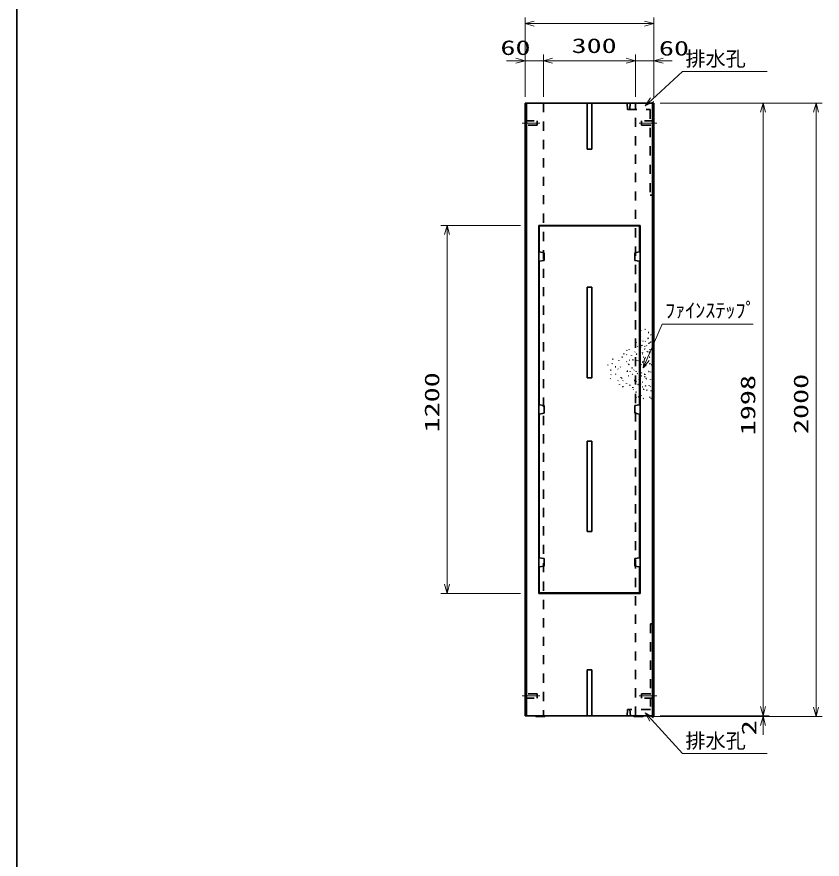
# Model space of a CAD drawing. Units: millimetres on the paper. Extents: x 15 to 1218, y 8 to 859.
# Drawn here: x 15 to 146.3, y 567 to 704.3 of the extents above; entities that cross this region are included whole.
import ezdxf
from ezdxf.enums import TextEntityAlignment as Align

# ---------------------------------------------------------------- set-up
doc = ezdxf.new("R2010")
doc.units = ezdxf.units.MM
doc.linetypes.add('USER2', pattern=[18.5, 12, -1.5, 3.5, -1.5])
doc.linetypes.add('USER3', pattern=[3, 1.5, -1.5])
for name, color, linetype, lineweight in [('D-BMK（構造物基準線）', 2, 'USER2', 18), ('D-STR-DIM（寸法）', 7, 'Continuous', 13), ('D-STR-HTXT（WS-旗）', 7, 'Continuous', 13), ('D-STR-HTXT（旗上げ）', 7, 'Continuous', 13), ('D-STR（構造物）', 1, 'Continuous', 35)]:
    doc.layers.add(name, color=color, linetype=linetype, lineweight=lineweight)
doc.styles.add('ＭＳ ゴシック', font='')
doc.styles.get('ＭＳ ゴシック').set_extended_font_data('MS Gothic')

# ---------------------------------------------------------------- blocks, each defined once
blk = doc.blocks.new('_Open30')
at = {"color": 7, "linetype": 'Continuous', "lineweight": 13}
for p, q in [((-1, 0.2679), (0, 0)), ((0, 0), (-1, -0.2679)), ((0, 0), (-1, 0))]:
    blk.add_line(p, q, dxfattribs=at)

msp = doc.modelspace()

# ---------------------------------------------------------------- linework, layer by layer
at = {"layer": 'D-BMK（構造物基準線）'}
for p, q in [((97.385, 687.016), (100.234, 687.016)), ((116.46, 687.016), (119.309, 687.016)), ((97.385, 593.616), (100.234, 593.616)), ((119.309, 593.616), (116.46, 593.616))]:
    msp.add_line(p, q, dxfattribs=at)
at = {"layer": 'D-STR-DIM（寸法）'}
for p, q in [((97.847, 698.163), (97.847, 704.213)), ((99.347, 703.213), (117.347, 703.213)), ((118.847, 698.193), (118.847, 704.213)), ((97.847, 691.266), (97.847, 698.163)), ((100.847, 691.266), (100.847, 698.163)), ((100.847, 691.318), (100.847, 698.163)), ((115.847, 691.266), (115.847, 698.163)), ((115.847, 691.266), (115.847, 698.163)), ((118.847, 691.236), (118.847, 698.163)), ((96.347, 697.163), (94.847, 697.163)), ((97.847, 697.163), (100.847, 697.163)), ((102.347, 697.163), (114.347, 697.163)), ((102.347, 697.163), (103.847, 697.163)), ((114.347, 697.163), (112.847, 697.163)), ((115.847, 697.163), (118.847, 697.163)), ((120.347, 697.163), (121.847, 697.163)), ((119.847, 690.266), (137.636, 690.266)), ((136.199, 690.266), (146.276, 690.266)), ((136.636, 591.866), (136.636, 688.766)), ((145.276, 591.766), (145.276, 688.766)), ((97.097, 670.316), (84.134, 670.316)), ((85.134, 611.816), (85.134, 668.816)), ((97.097, 610.316), (84.134, 610.316)), ((136.636, 591.866), (136.636, 593.366)), ((118.597, 590.266), (137.636, 590.266)), ((119.847, 590.366), (137.636, 590.366)), ((119.847, 590.366), (137.636, 590.366)), ((135.199, 590.266), (146.276, 590.266)), ((136.636, 590.366), (136.636, 590.266)), ((136.636, 588.766), (136.636, 587.266))]:
    msp.add_line(p, q, dxfattribs=at)
at = {"layer": 'D-STR-HTXT（WS-旗）'}
for points in [[(137.302, 695.413), (123.513, 695.413), (118.555, 690.824)], [(137.302, 584.218), (123.513, 584.218), (118.465, 589.75)]]:
    msp.add_lwpolyline(points, dxfattribs=at)
at = {"layer": 'D-STR-HTXT（旗上げ）'}
msp.add_lwpolyline([(135.02, 654.225), (120.19, 654.225), (117.691, 648.475)], dxfattribs=at)
at = {"layer": 'D-STR（構造物）', "color": 2}
msp.add_line((15.017, 858.622), (15.017, 14.909), dxfattribs=at)
at = {"layer": 'D-STR（構造物）'}
for p, q in [((118.847, 690.266), (97.847, 690.266)), ((97.847, 690.266), (97.847, 590.366)), ((98.097, 590.366), (98.097, 690.266)), ((107.972, 690.266), (107.972, 682.766)), ((108.722, 682.766), (108.722, 690.266)), ((118.597, 690.266), (118.597, 590.366)), ((118.847, 590.366), (118.847, 690.266)), ((107.972, 682.766), (108.722, 682.766)), ((116.597, 670.316), (100.097, 670.316)), ((100.097, 670.316), (100.097, 610.316)), ((100.172, 665.991), (100.172, 670.241)), ((100.172, 670.241), (116.522, 670.241)), ((116.522, 670.241), (116.522, 665.991)), ((116.597, 670.316), (116.597, 610.316)), ((100.972, 665.866), (100.172, 665.991)), ((100.972, 664.616), (100.972, 665.866)), ((116.522, 665.991), (115.722, 665.866)), ((115.722, 665.866), (115.722, 664.616)), ((100.172, 664.491), (100.972, 664.616)), ((100.172, 641.066), (100.172, 664.491)), ((115.722, 664.616), (116.522, 664.491)), ((116.522, 664.491), (116.522, 641.066)), ((107.972, 660.241), (107.972, 645.491)), ((108.722, 660.241), (107.972, 660.241)), ((108.722, 660.241), (108.722, 645.491)), ((116.616, 652.315), (116.669, 652.261)), ((116.669, 652.261), (116.722, 652.315)), ((116.73, 653.169), (116.802, 653.15)), ((117.355, 653.344), (117.413, 653.393)), ((117.413, 653.393), (117.461, 653.335)), ((117.931, 652.838), (118.006, 652.838)), ((118.278, 652.453), (118.331, 652.507)), ((118.331, 652.507), (118.384, 652.453)), ((115.961, 651.178), (115.955, 651.253)), ((116.709, 651.592), (116.644, 651.554)), ((117.096, 651.442), (117.022, 651.455)), ((117.435, 651.371), (117.46, 651.441)), ((117.914, 651.906), (117.842, 651.886)), ((117.895, 651.978), (117.914, 651.906)), ((118.031, 651.069), (118.044, 651.142)), ((118.044, 651.142), (118.118, 651.129)), ((118.226, 651.269), (118.288, 651.312)), ((118.288, 651.312), (118.331, 651.25)), ((114.416, 649.924), (114.363, 649.977)), ((114.416, 649.924), (114.469, 649.977)), ((114.832, 650.101), (114.795, 650.166)), ((115.797, 649.721), (115.74, 649.673)), ((116.25, 650.58), (116.179, 650.606)), ((116.662, 650.464), (116.694, 650.396)), ((116.879, 650.769), (116.818, 650.726)), ((116.879, 650.769), (116.922, 650.708)), ((117.009, 649.526), (116.996, 649.6)), ((117.313, 650.592), (117.374, 650.635)), ((117.421, 650.165), (117.347, 650.172)), ((117.374, 650.635), (117.417, 650.574)), ((117.643, 650.695), (117.711, 650.727)), ((117.765, 649.749), (117.717, 649.806)), ((117.876, 649.691), (117.815, 649.648)), ((117.919, 649.63), (117.876, 649.691)), ((118.168, 649.639), (118.094, 649.652)), ((118.155, 649.565), (118.168, 649.639)), ((118.159, 650.017), (118.196, 650.082)), ((118.196, 650.082), (118.261, 650.044)), ((112.191, 648.51), (112.116, 648.516)), ((113.156, 648.219), (113.162, 648.294)), ((113.634, 648.834), (113.709, 648.84)), ((113.944, 649.341), (113.963, 649.413)), ((114.391, 649.217), (114.456, 649.254)), ((114.899, 648.367), (114.825, 648.374)), ((115.208, 649.103), (115.182, 649.033)), ((115.459, 648.389), (115.391, 648.357)), ((115.459, 648.389), (115.427, 648.457)), ((115.982, 649.385), (116.044, 649.342)), ((116.044, 649.342), (116.001, 649.281)), ((116.147, 648.283), (116.098, 648.341)), ((116.399, 648.244), (116.334, 648.207)), ((116.361, 648.309), (116.399, 648.244)), ((116.625, 648.985), (116.7, 648.978)), ((116.99, 649.356), (117.065, 649.356)), ((117.233, 648.834), (117.161, 648.815)), ((117.396, 648.797), (117.457, 648.754)), ((117.457, 648.754), (117.414, 648.692)), ((118.077, 648.841), (118.151, 648.854)), ((118.151, 648.854), (118.164, 648.78)), ((111.351, 647.597), (111.331, 647.524)), ((112.034, 647.82), (111.976, 647.772)), ((112.082, 647.763), (112.034, 647.82)), ((112.627, 647.266), (112.552, 647.266)), ((113.005, 646.881), (112.952, 646.934)), ((113.374, 647.183), (113.406, 647.251)), ((114.41, 648.127), (114.442, 648.059)), ((114.685, 647.63), (114.742, 647.678)), ((114.742, 647.678), (114.79, 647.62)), ((115.26, 647.123), (115.335, 647.123)), ((115.335, 647.123), (115.335, 647.048)), ((116.839, 647.637), (116.802, 647.572)), ((117.003, 648.018), (117.075, 648.038)), ((117.075, 648.038), (117.056, 648.11)), ((117.262, 647.281), (117.249, 647.207)), ((117.517, 647.471), (117.455, 647.428)), ((117.517, 647.471), (117.56, 647.409)), ((118.207, 647.786), (118.133, 647.773)), ((118.22, 647.712), (118.207, 647.786)), ((118.449, 647.616), (118.387, 647.659)), ((118.406, 647.554), (118.449, 647.616)), ((107.972, 645.491), (108.722, 645.491)), ((111.803, 646.721), (111.878, 646.721)), ((111.907, 646.003), (111.85, 645.955)), ((112.572, 646.015), (112.637, 646.052)), ((112.637, 646.052), (112.599, 646.117)), ((113.467, 645.52), (113.447, 645.592)), ((113.651, 645.432), (113.586, 645.394)), ((113.651, 645.432), (113.688, 645.367)), ((114.512, 646.578), (114.512, 646.503)), ((114.587, 646.578), (114.512, 646.578)), ((114.648, 645.808), (114.718, 645.782)), ((114.98, 646.451), (114.96, 646.523)), ((115.362, 646.058), (115.294, 646.027)), ((115.394, 645.991), (115.362, 646.058)), ((115.661, 646.792), (115.608, 646.739)), ((115.94, 646.556), (115.882, 646.508)), ((115.94, 646.556), (115.988, 646.499)), ((116.125, 646.221), (116.186, 646.178)), ((116.186, 646.178), (116.143, 646.116)), ((116.52, 645.59), (116.445, 645.59)), ((116.842, 645.813), (116.768, 645.82)), ((116.83, 646.228), (116.887, 646.276)), ((116.887, 646.276), (116.839, 646.333)), ((117.376, 645.669), (117.304, 645.65)), ((117.396, 646.043), (117.324, 646.062)), ((117.395, 645.597), (117.376, 645.669)), ((117.377, 645.97), (117.396, 646.043)), ((117.957, 646.483), (118.019, 646.527)), ((118.019, 646.527), (118.062, 646.465)), ((118.31, 646.474), (118.297, 646.4)), ((111.768, 645.365), (111.748, 645.293)), ((113.013, 645.055), (112.987, 644.985)), ((113.232, 644.409), (113.264, 644.341)), ((113.775, 644.963), (113.828, 645.016)), ((114.391, 644.471), (114.41, 644.543)), ((114.911, 644.309), (114.918, 644.234)), ((115.693, 645.041), (115.625, 645.01)), ((115.725, 644.973), (115.693, 645.041)), ((115.971, 644.939), (115.945, 644.869)), ((116.313, 644.389), (116.24, 644.409)), ((116.294, 644.317), (116.313, 644.389)), ((116.465, 645.142), (116.393, 645.122)), ((116.446, 645.214), (116.465, 645.142)), ((116.734, 644.441), (116.681, 644.494)), ((116.681, 644.388), (116.734, 644.441)), ((116.99, 644.767), (117.065, 644.767)), ((117.502, 644.159), (117.43, 644.178)), ((117.502, 644.159), (117.483, 644.086)), ((117.562, 645.312), (117.62, 645.36)), ((117.62, 645.36), (117.572, 645.417)), ((118.087, 644.157), (118.093, 644.231)), ((118.283, 644.004), (118.235, 644.061)), ((118.316, 645.277), (118.309, 645.203)), ((113.755, 643.984), (113.812, 644.032)), ((113.812, 644.032), (113.86, 643.975)), ((115.437, 643.937), (115.437, 643.862)), ((115.553, 643.644), (115.5, 643.591)), ((115.982, 643.113), (115.907, 643.113)), ((115.982, 643.188), (115.982, 643.113)), ((116.536, 643.706), (116.479, 643.658)), ((116.536, 643.706), (116.488, 643.764)), ((116.626, 643.631), (116.626, 643.706)), ((117.05, 643.988), (116.982, 644.02)), ((117.158, 643.63), (117.232, 643.624)), ((117.232, 643.624), (117.226, 643.549)), ((117.726, 643.476), (117.668, 643.428)), ((117.678, 643.533), (117.726, 643.476)), ((118.415, 643.319), (118.422, 643.393)), ((115.967, 642.334), (115.935, 642.266)), ((116.332, 642.351), (116.278, 642.404)), ((116.278, 642.298), (116.332, 642.351)), ((116.787, 642.61), (116.84, 642.557)), ((117.088, 642.135), (117.156, 642.104)), ((117.156, 642.104), (117.124, 642.036)), ((118.193, 642.273), (118.199, 642.347)), ((118.332, 642.072), (118.389, 642.12)), ((118.389, 642.12), (118.341, 642.177)), ((100.972, 640.941), (100.172, 641.066)), ((100.972, 639.691), (100.972, 640.941)), ((116.522, 641.066), (115.722, 640.941)), ((115.722, 640.941), (115.722, 639.691)), ((100.172, 639.566), (100.972, 639.691)), ((100.172, 616.141), (100.172, 639.566)), ((115.722, 639.691), (116.522, 639.566)), ((116.522, 639.566), (116.522, 616.141)), ((108.722, 635.141), (107.972, 635.141)), ((107.972, 635.141), (107.972, 620.391)), ((108.722, 635.141), (108.722, 620.391)), ((107.972, 620.391), (108.722, 620.391)), ((100.972, 616.016), (100.172, 616.141)), ((100.972, 614.766), (100.972, 616.016)), ((116.522, 616.141), (115.722, 616.016)), ((115.722, 616.016), (115.722, 614.766)), ((100.172, 614.641), (100.972, 614.766)), ((100.172, 610.391), (100.172, 614.641)), ((115.722, 614.766), (116.522, 614.641)), ((116.522, 614.641), (116.522, 610.391)), ((100.097, 610.316), (116.597, 610.316)), ((116.522, 610.391), (100.172, 610.391)), ((107.972, 597.866), (107.972, 590.366)), ((107.972, 597.866), (108.722, 597.866)), ((108.722, 597.866), (108.722, 590.366)), ((97.847, 590.366), (118.847, 590.366)), ((99.597, 590.266), (99.497, 590.366)), ((101.097, 590.266), (99.597, 590.266)), ((101.097, 590.266), (101.197, 590.366)), ((115.597, 590.266), (115.497, 590.366)), ((117.097, 590.266), (115.597, 590.266)), ((117.097, 590.266), (117.197, 590.366))]:
    msp.add_line(p, q, dxfattribs=at)
at = {"layer": 'D-STR（構造物）', "linetype": 'USER3'}
for p, q in [((100.847, 690.266), (100.847, 590.366)), ((114.488, 690.266), (114.569, 689.216)), ((115.009, 690.266), (114.935, 689.216)), ((115.847, 590.366), (115.847, 690.266)), ((114.569, 689.216), (118.265, 689.216)), ((118.265, 689.216), (118.265, 675.266)), ((97.847, 687.366), (99.847, 687.366)), ((99.847, 686.666), (97.847, 686.666)), ((99.847, 687.366), (99.847, 686.666)), ((118.847, 687.366), (116.847, 687.366)), ((116.847, 687.366), (116.847, 686.666)), ((116.847, 686.666), (118.847, 686.666)), ((118.265, 675.266), (118.84, 675.266)), ((118.272, 605.366), (118.272, 591.416)), ((118.272, 605.366), (118.847, 605.366)), ((99.847, 593.966), (97.847, 593.966)), ((97.847, 593.266), (99.847, 593.266)), ((99.847, 593.266), (99.847, 593.966)), ((116.847, 593.966), (118.847, 593.966)), ((116.847, 593.266), (116.847, 593.966)), ((118.847, 593.266), (116.847, 593.266)), ((114.576, 591.416), (114.495, 590.366)), ((118.272, 591.416), (114.576, 591.416)), ((115.016, 590.366), (114.942, 591.416))]:
    msp.add_line(p, q, dxfattribs=at)

# ---------------------------------------------------------------- block references
at = {"layer": 'D-STR-DIM（寸法）', "xscale": 1.5, "yscale": 1.5}
for p, rotation in [((97.847, 703.213), 180), ((100.847, 697.163), 180), ((100.847, 697.163), 180), ((118.847, 697.163), 180), ((136.636, 690.266), 90), ((145.276, 690.266), 90), ((85.134, 670.316), 90), ((85.134, 610.316), 270), ((136.636, 590.366), 270), ((136.636, 590.366), 270), ((145.276, 590.266), 270), ((136.636, 590.266), 90)]:
    msp.add_blockref('_Open30', p, dxfattribs=dict(at, rotation=rotation))
for p in [(118.847, 703.213), (97.847, 697.163), (115.847, 697.163), (115.847, 697.163)]:
    msp.add_blockref('_Open30', p, dxfattribs=at)
at = {"layer": 'D-STR-HTXT（WS-旗）', "xscale": 1.5, "yscale": 1.5}
for p, rotation in [((117.454, 689.805), 222.78711), ((117.454, 590.858), 132.37661)]:
    msp.add_blockref('_Open30', p, dxfattribs=dict(at, rotation=rotation))
at = {"layer": 'D-STR-HTXT（旗上げ）', "xscale": 1.5, "yscale": 1.5, "rotation": 246.50838}
msp.add_blockref('_Open30', (117.093, 647.099), dxfattribs=at)

# ---------------------------------------------------------------- texts
at = {"layer": 'D-STR-DIM（寸法）', "style": 'ＭＳ ゴシック', "width": 1.5}
for s, p in [('60', (93.833, 697.381)), ('300', (105.431, 697.701)), ('60', (119.667, 697.287))]:
    msp.add_text(s, height=2.405, dxfattribs=at).set_placement(p, align=Align.BOTTOM_LEFT)
for s, p in [('1200', (84.596, 636.566)), ('1998', (136.099, 636.108)), ('2000', (144.739, 636.308)), ('2', (136.274, 587.178))]:
    msp.add_text(s, height=2.405, rotation=90, dxfattribs=at).set_placement(p, align=Align.BOTTOM_LEFT)
at = {"layer": 'D-STR-HTXT（WS-旗）', "style": 'ＭＳ ゴシック'}
for p in [(123.994, 695.565), (123.994, 584.37)]:
    msp.add_text('排水孔', height=2.405, dxfattribs=at).set_placement(p, align=Align.BOTTOM_LEFT)
at = {"layer": 'D-STR-HTXT（旗上げ）', "style": 'ＭＳ ゴシック'}
msp.add_text('ﾌｧｲﾝｽﾃｯﾌﾟ', height=2.405, dxfattribs=at).set_placement((120.67, 654.549), align=Align.BOTTOM_LEFT)

doc.saveas('drawing.dxf')
